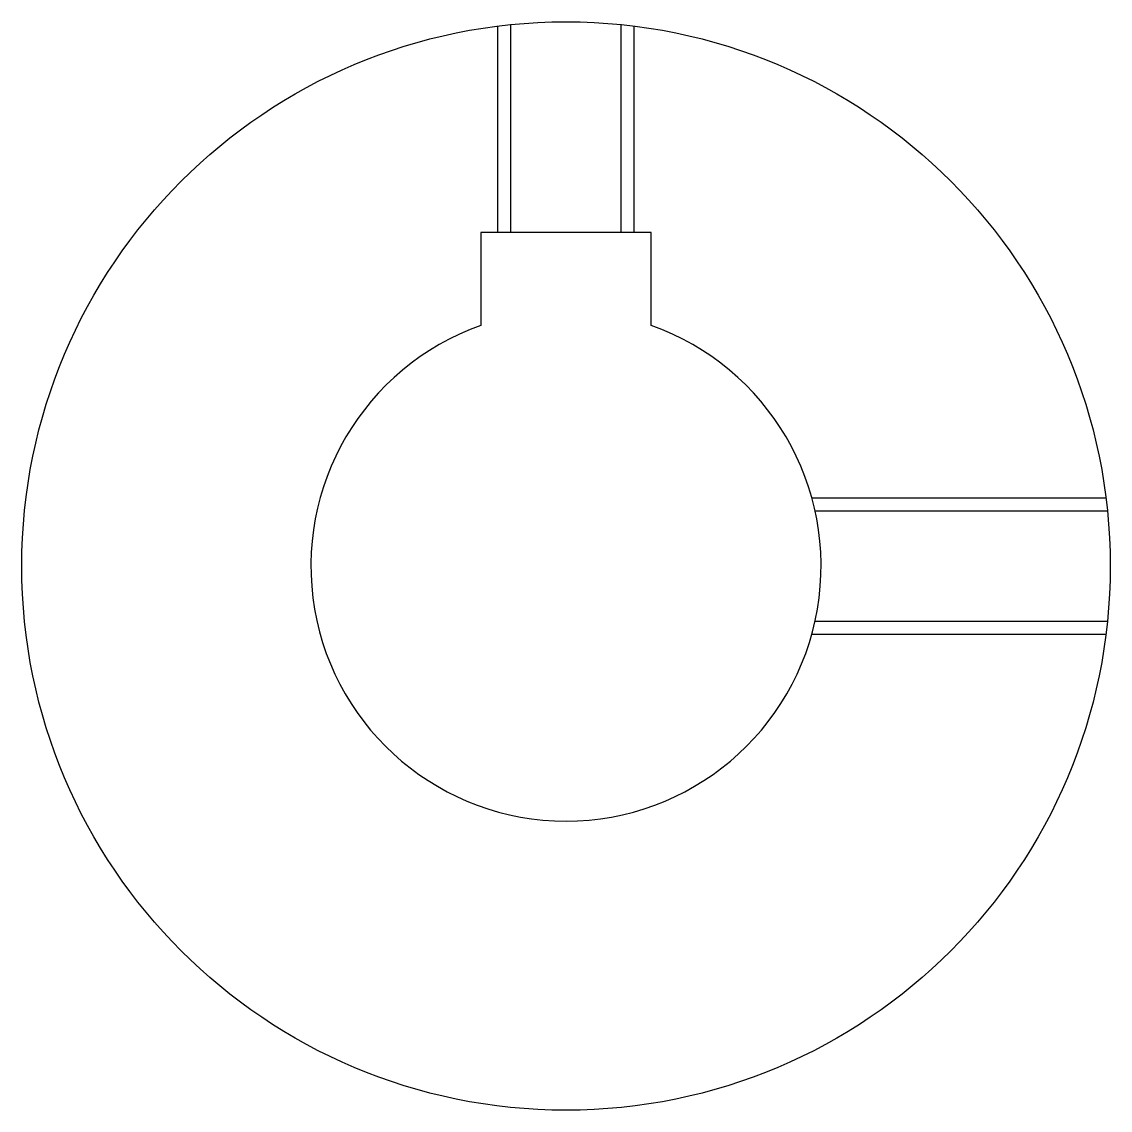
# Model space of a CAD drawing. Header units: metres. Extents: x 122 to 308, y 100 to 145.
# Drawn here: x 275.5 to 307.5, y 106.25 to 138.25 of the extents above.
import ezdxf

# ---------------------------------------------------------------- set-up
doc = ezdxf.new("R2010")
doc.units = ezdxf.units.M

msp = doc.modelspace()

# ---------------------------------------------------------------- linework, layer by layer
at = {"color": 4}
for points in [[(289.5, 132.050003), (289.5, 138.124512)], [(289.880005, 132.050003), (289.880005, 138.16777)], [(293.119995, 132.050003), (293.119995, 138.16777)], [(293.5, 132.050003), (293.5, 138.124512)], [(294, 129.321075), (294, 132.050003), (289, 132.050003), (289, 129.321075)], [(298.728394, 124.25), (307.374512, 124.25)], [(298.822937, 123.870003), (307.417786, 123.870003)], [(298.822937, 120.629997), (307.417786, 120.629997)], [(298.728394, 120.25), (307.374512, 120.25)]]:
    msp.add_lwpolyline(points, dxfattribs=at)
msp.add_circle((291.5, 122.25), 16, dxfattribs=at)
msp.add_arc((291.5, 122.25), 7.5, 109.4712209, 70.5287791, dxfattribs=at)

doc.saveas('drawing.dxf')
